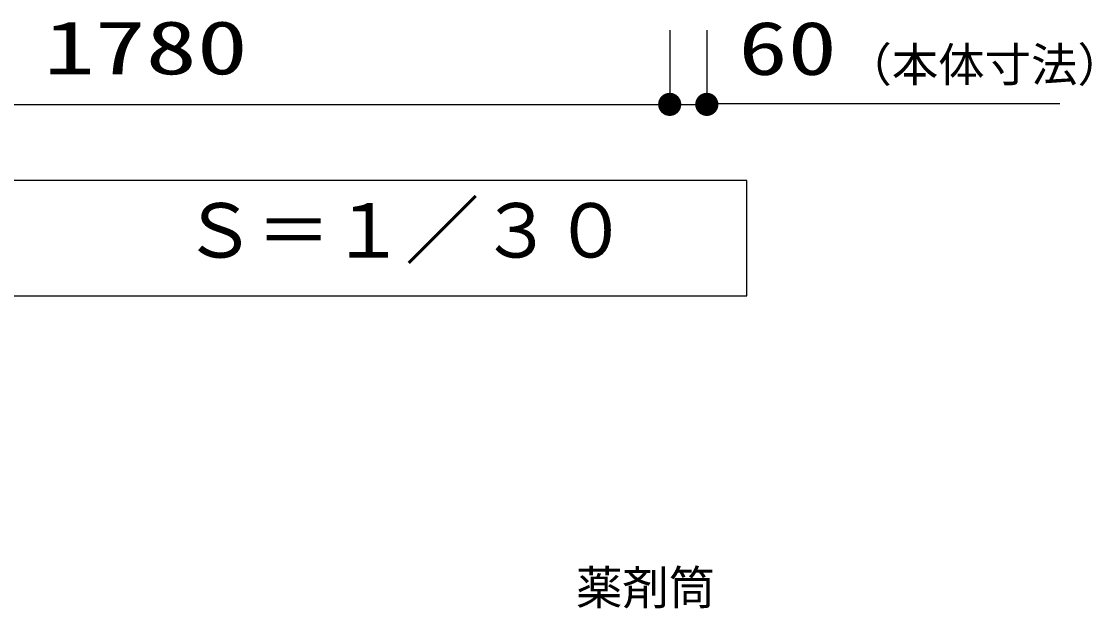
# Model space of a CAD drawing. Units: millimetres, scale not verified. Extents: x -8915 to 8404, y -6690 to 5387.
# Drawn here: x -4785 to -3055, y -1826 to -877 of the extents above; entities that cross this region are included whole.
import ezdxf
from ezdxf.enums import TextEntityAlignment as Align

# ---------------------------------------------------------------- set-up
doc = ezdxf.new("R2010")
doc.units = ezdxf.units.MM
doc.header["$LTSCALE"] = 30
doc.layers.add('0-1_KIKI', color=3, linetype='Continuous', lineweight=25)
doc.layers.add('0-6_SUNPO', color=7, linetype='Continuous', lineweight=25)
doc.styles.add('MS Gothic', font='')
doc.styles.add('ＭＳ ゴシック', font='')
doc.styles.get('MS Gothic').set_extended_font_data('MS Gothic')
doc.styles.get('ＭＳ ゴシック').set_extended_font_data('MS Gothic')

msp = doc.modelspace()

# ---------------------------------------------------------------- linework, layer by layer
at = {"layer": '0-1_KIKI'}
msp.add_lwpolyline([(-3612.57, -1320.39), (-3612.57, -1134.08), (-5641.9, -1134.08), (-5641.9, -1320.39)], close=True, dxfattribs=at)
at = {"layer": '0-6_SUNPO', "color": 4}
for p, q in [((-3737.23, -891.18), (-3737.23, -1011.18)), ((-3737.23, -891.18), (-3737.23, -1011.18)), ((-3677.23, -891.18), (-3677.23, -1011.18)), ((-5517.23, -1011.18), (-3737.23, -1011.18)), ((-3737.23, -1011.18), (-3677.23, -1011.18)), ((-3683.33, -1009.68), (-3106.78, -1009.68))]:
    msp.add_line(p, q, dxfattribs=at)
at = {"layer": '0-6_SUNPO'}
for points in [[(-3752.82, -1000.76), (-3737.23, -1011.18), (-3754.55, -1004)], [(-3752.82, -1000.76), (-3737.23, -1011.18), (-3754.55, -1004)], [(-3750.49, -997.92), (-3737.23, -1011.18), (-3752.82, -1000.76)], [(-3750.49, -997.92), (-3737.23, -1011.18), (-3752.82, -1000.76)], [(-3747.65, -995.59), (-3737.23, -1011.18), (-3750.49, -997.92)], [(-3747.65, -995.59), (-3737.23, -1011.18), (-3750.49, -997.92)], [(-3744.41, -993.86), (-3737.23, -1011.18), (-3747.65, -995.59)], [(-3744.41, -993.86), (-3737.23, -1011.18), (-3747.65, -995.59)], [(-3740.89, -992.79), (-3737.23, -1011.18), (-3744.41, -993.86)], [(-3740.89, -992.79), (-3737.23, -1011.18), (-3744.41, -993.86)], [(-3737.23, -992.43), (-3737.23, -1011.18), (-3740.89, -992.79)], [(-3737.23, -992.43), (-3737.23, -1011.18), (-3740.89, -992.79)], [(-3733.57, -992.79), (-3737.23, -1011.18), (-3737.23, -992.43)], [(-3733.57, -992.79), (-3737.23, -1011.18), (-3737.23, -992.43)], [(-3730.06, -993.86), (-3737.23, -1011.18), (-3733.57, -992.79)], [(-3730.06, -993.86), (-3737.23, -1011.18), (-3733.57, -992.79)], [(-3726.81, -995.59), (-3737.23, -1011.18), (-3730.06, -993.86)], [(-3726.81, -995.59), (-3737.23, -1011.18), (-3730.06, -993.86)], [(-3723.97, -997.92), (-3737.23, -1011.18), (-3726.81, -995.59)], [(-3723.97, -997.92), (-3737.23, -1011.18), (-3726.81, -995.59)], [(-3721.64, -1000.76), (-3737.23, -1011.18), (-3723.97, -997.92)], [(-3721.64, -1000.76), (-3737.23, -1011.18), (-3723.97, -997.92)], [(-3719.91, -1004), (-3737.23, -1011.18), (-3721.64, -1000.76)], [(-3719.91, -1004), (-3737.23, -1011.18), (-3721.64, -1000.76)], [(-3692.82, -1000.76), (-3677.23, -1011.18), (-3694.55, -1004)], [(-3690.48, -997.92), (-3677.23, -1011.18), (-3692.82, -1000.76)], [(-3687.64, -995.59), (-3677.23, -1011.18), (-3690.48, -997.92)], [(-3684.4, -993.86), (-3677.23, -1011.18), (-3687.64, -995.59)], [(-3680.88, -992.79), (-3677.23, -1011.18), (-3684.4, -993.86)], [(-3677.23, -992.43), (-3677.23, -1011.18), (-3680.88, -992.79)], [(-3673.57, -992.79), (-3677.23, -1011.18), (-3677.23, -992.43)], [(-3670.05, -993.86), (-3677.23, -1011.18), (-3673.57, -992.79)], [(-3666.81, -995.59), (-3677.23, -1011.18), (-3670.05, -993.86)], [(-3663.97, -997.92), (-3677.23, -1011.18), (-3666.81, -995.59)], [(-3661.64, -1000.76), (-3677.23, -1011.18), (-3663.97, -997.92)], [(-3659.9, -1004), (-3677.23, -1011.18), (-3661.64, -1000.76)], [(-3755.62, -1007.52), (-3737.23, -1011.18), (-3755.98, -1011.18)], [(-3755.62, -1007.52), (-3737.23, -1011.18), (-3755.98, -1011.18)], [(-3755.98, -1011.18), (-3737.23, -1011.18), (-3755.62, -1014.84)], [(-3755.98, -1011.18), (-3737.23, -1011.18), (-3755.62, -1014.84)], [(-3754.55, -1004), (-3737.23, -1011.18), (-3755.62, -1007.52)], [(-3754.55, -1004), (-3737.23, -1011.18), (-3755.62, -1007.52)], [(-3755.62, -1014.84), (-3737.23, -1011.18), (-3754.55, -1018.35)], [(-3755.62, -1014.84), (-3737.23, -1011.18), (-3754.55, -1018.35)], [(-3754.55, -1018.35), (-3737.23, -1011.18), (-3752.82, -1021.6)], [(-3754.55, -1018.35), (-3737.23, -1011.18), (-3752.82, -1021.6)], [(-3752.82, -1021.6), (-3737.23, -1011.18), (-3750.49, -1024.44)], [(-3752.82, -1021.6), (-3737.23, -1011.18), (-3750.49, -1024.44)], [(-3750.49, -1024.44), (-3737.23, -1011.18), (-3747.65, -1026.77)], [(-3750.49, -1024.44), (-3737.23, -1011.18), (-3747.65, -1026.77)], [(-3747.65, -1026.77), (-3737.23, -1011.18), (-3744.41, -1028.5)], [(-3747.65, -1026.77), (-3737.23, -1011.18), (-3744.41, -1028.5)], [(-3744.41, -1028.5), (-3737.23, -1011.18), (-3740.89, -1029.57)], [(-3744.41, -1028.5), (-3737.23, -1011.18), (-3740.89, -1029.57)], [(-3740.89, -1029.57), (-3737.23, -1011.18), (-3737.23, -1029.93)], [(-3740.89, -1029.57), (-3737.23, -1011.18), (-3737.23, -1029.93)], [(-3718.84, -1007.52), (-3737.23, -1011.18), (-3719.91, -1004)], [(-3718.84, -1007.52), (-3737.23, -1011.18), (-3719.91, -1004)], [(-3718.48, -1011.18), (-3737.23, -1011.18), (-3718.84, -1007.52)], [(-3718.48, -1011.18), (-3737.23, -1011.18), (-3718.84, -1007.52)], [(-3737.23, -1029.93), (-3737.23, -1011.18), (-3733.57, -1029.57)], [(-3733.57, -1029.57), (-3737.23, -1011.18), (-3730.06, -1028.5)], [(-3730.06, -1028.5), (-3737.23, -1011.18), (-3726.81, -1026.77)], [(-3726.81, -1026.77), (-3737.23, -1011.18), (-3723.97, -1024.44)], [(-3723.97, -1024.44), (-3737.23, -1011.18), (-3721.64, -1021.6)], [(-3721.64, -1021.6), (-3737.23, -1011.18), (-3719.91, -1018.35)], [(-3719.91, -1018.35), (-3737.23, -1011.18), (-3718.84, -1014.84)], [(-3718.84, -1014.84), (-3737.23, -1011.18), (-3718.48, -1011.18)], [(-3737.23, -1029.93), (-3737.23, -1011.18), (-3733.57, -1029.57)], [(-3733.57, -1029.57), (-3737.23, -1011.18), (-3730.06, -1028.5)], [(-3730.06, -1028.5), (-3737.23, -1011.18), (-3726.81, -1026.77)], [(-3726.81, -1026.77), (-3737.23, -1011.18), (-3723.97, -1024.44)], [(-3723.97, -1024.44), (-3737.23, -1011.18), (-3721.64, -1021.6)], [(-3721.64, -1021.6), (-3737.23, -1011.18), (-3719.91, -1018.35)], [(-3719.91, -1018.35), (-3737.23, -1011.18), (-3718.84, -1014.84)], [(-3718.84, -1014.84), (-3737.23, -1011.18), (-3718.48, -1011.18)], [(-3695.62, -1007.52), (-3677.23, -1011.18), (-3695.98, -1011.18)], [(-3695.98, -1011.18), (-3677.23, -1011.18), (-3695.62, -1014.84)], [(-3694.55, -1004), (-3677.23, -1011.18), (-3695.62, -1007.52)], [(-3695.62, -1014.84), (-3677.23, -1011.18), (-3694.55, -1018.35)], [(-3694.55, -1018.35), (-3677.23, -1011.18), (-3692.82, -1021.6)], [(-3692.82, -1021.6), (-3677.23, -1011.18), (-3690.48, -1024.44)], [(-3690.48, -1024.44), (-3677.23, -1011.18), (-3687.64, -1026.77)], [(-3687.64, -1026.77), (-3677.23, -1011.18), (-3684.4, -1028.5)], [(-3684.4, -1028.5), (-3677.23, -1011.18), (-3680.88, -1029.57)], [(-3680.88, -1029.57), (-3677.23, -1011.18), (-3677.23, -1029.93)], [(-3658.84, -1007.52), (-3677.23, -1011.18), (-3659.9, -1004)], [(-3658.48, -1011.18), (-3677.23, -1011.18), (-3658.84, -1007.52)], [(-3677.23, -1029.93), (-3677.23, -1011.18), (-3673.57, -1029.57)], [(-3673.57, -1029.57), (-3677.23, -1011.18), (-3670.05, -1028.5)], [(-3670.05, -1028.5), (-3677.23, -1011.18), (-3666.81, -1026.77)], [(-3666.81, -1026.77), (-3677.23, -1011.18), (-3663.97, -1024.44)], [(-3663.97, -1024.44), (-3677.23, -1011.18), (-3661.64, -1021.6)], [(-3661.64, -1021.6), (-3677.23, -1011.18), (-3659.9, -1018.35)], [(-3659.9, -1018.35), (-3677.23, -1011.18), (-3658.84, -1014.84)], [(-3658.84, -1014.84), (-3677.23, -1011.18), (-3658.48, -1011.18)]]:
    msp.add_solid(points, dxfattribs=at)

# ---------------------------------------------------------------- texts
at = {"layer": '0-1_KIKI', "color": 4, "style": 'MS Gothic'}
for s, height, p in [('Ｓ＝１／３０', 87.98, (-4524.82, -1285.02)), ('薬剤筒', 54.99, (-3888.68, -1835.71))]:
    msp.add_text(s, height=height, dxfattribs=at).set_placement(p, align=Align.BOTTOM_LEFT)
at = {"layer": '0-6_SUNPO', "color": 3, "style": 'ＭＳ ゴシック'}
for s, width, p in [('1780', 1.4, (-4748.94, -988.68)), ('60', 1.35, (-3626.09, -989.63))]:
    msp.add_text(s, height=86.59, dxfattribs=dict(at, width=width)).set_placement(p, align=Align.BOTTOM_LEFT)
at = {"layer": '0-6_SUNPO', "color": 4, "style": 'MS Gothic'}
msp.add_text('（本体寸法）', height=54.99, dxfattribs=at).set_placement((-3453.25, -990.96), align=Align.BOTTOM_LEFT)

doc.saveas('drawing.dxf')
